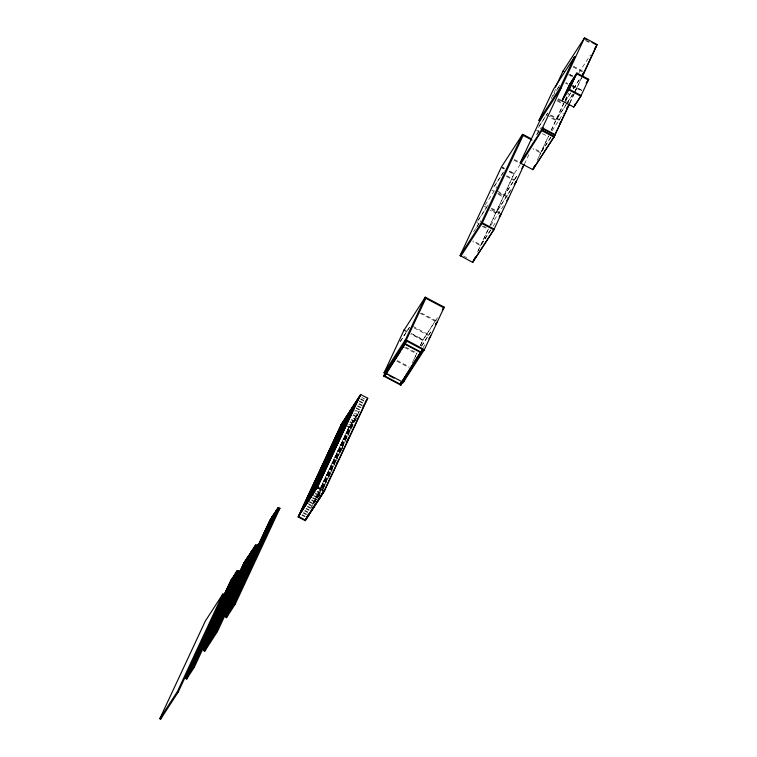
<?xml version="1.0" encoding="UTF-8"?>
<svg xmlns="http://www.w3.org/2000/svg" width="757" height="757" viewBox="0 0 757 757"><rect width="100%" height="100%" fill="white"/><g stroke="black" fill="none" stroke-linecap="round" stroke-linejoin="round"><path stroke-width="0.57" stroke-dasharray="3.79 2.84" d="M312.669 504.701L319.123 490.867M319.615 489.807L348.39 428.102L358.695 412.215M311.004 508.467L318.943 491.444M320.93 487.196L348.712 427.61M313.881 502.941L319.34 491.236M321.318 486.978L349.109 427.383L347.085 426.314M313.701 503.519L320.646 488.625M321.138 487.555L349.431 426.891L347.406 425.822M314.259 502.96L319.719 491.246M321.706 486.997L350.482 425.264L348.457 424.194M314.571 502.468L321.025 488.634M321.526 487.565L350.803 424.781L348.778 423.702M314.638 502.97L321.403 488.644M321.905 487.584L352.175 422.661L350.15 421.592M316.511 499.79L321.782 488.653M322.283 487.593L353.547 420.542L351.522 419.473M318.375 496.601L320.854 491.284M322.842 487.025L354.607 418.914L351.57 417.306M318.195 497.179L320.675 491.861M322.662 487.603L354.919 418.422L351.882 416.823M322.728 488.104L355.979 416.795L352.942 415.196M318.574 497.188L320.069 493.999M322.548 488.681L356.292 416.312L353.254 414.704M322.927 488.691L357.664 414.193L354.626 412.584M323.305 488.7L324.8 485.511M324.98 484.934L345.324 441.303M347.624 436.552L351.276 428.528M351.598 428.036L358.723 412.565L354.673 410.426M329.323 476.427L332.304 470.04M341.237 450.888L343.716 445.57M355.449 420.599L357.929 415.281M412.262 362.906L416.757 353.264M420.249 345.769L423.078 339.723L437.158 318.006M414.079 359.206L417.079 352.781M420.57 345.287L423.068 339.931L411.042 333.563M477.516 252.081L488.464 228.605M488.956 227.545L514.154 173.504L509.234 170.902M478.329 250.52L488.483 228.746L483.572 226.144M490.271 224.924L514.145 173.713L509.224 171.11M551.2 98.722L556.423 87.509M524.506 164.032L529.663 152.791M537.139 160.427L548.579 135.9M551.068 130.564L568.479 93.234M538.956 156.737L548.607 136.023M551.389 130.072L564.817 101.277M565.309 100.217L568.299 93.811M569.879 102.753L573.863 94.218M574.355 93.149L581.821 77.148M569.699 103.34L574.951 92.25M575.452 91.19L581.878 77.413M570.513 85.115L581.338 90.84L581.66 90.149L572.812 85.456M493.734 187.093L504.616 170.306M557.691 88.455L560.256 84.5M494.69 185.815L503.651 171.99M552.884 96.063L559.291 86.184M485.199 205.005L497.046 186.534M478.604 219.539L488.208 204.731M539.363 125.832L547.689 113.001M477.639 221.224L488.52 204.437M538.397 127.517L548.002 112.708M400.15 341.606L409.755 326.797M400.472 341.312L409.433 327.497M473.598 231.812L480.004 221.933M536.921 134.159L541.406 127.242M476.475 227.573L480.96 220.656M536.599 134.85L540.441 128.927M348.059 429.011L359.622 410.985M578.963 72.672L590.488 54.901M520.229 164.335L513.833 174.205L507.928 171.082M516.416 176.551L503.613 196.3L497.709 193.177M565.659 100.624L570.778 92.723M573.342 88.777L580.382 77.914M516.738 176.267L503.291 197L497.387 193.877M564.694 102.309L571.1 92.439M573.655 88.484L580.695 77.63M510.133 190.802L496.053 212.528L490.148 209.396M567.059 103.018L556.177 119.805L546.336 114.6M567.703 102.034L572.822 94.133M575.377 90.187L576.664 88.209M511.089 189.524L495.721 213.219L489.826 210.096M566.094 104.712L555.846 120.505L549.942 117.382M566.728 103.718L573.134 93.849M573.778 92.865L576.332 88.91L572.396 86.828M490.725 225.491L503.528 205.753M552.127 130.8L563.331 113.323M490.527 230.156L480.922 244.965L473.049 240.802M493.091 226.211L495.012 223.249M550.651 137.443L541.047 152.252L533.174 148.088M490.839 229.873L480.6 245.665L472.728 241.502M550.964 137.149L540.716 152.952L532.852 148.779M581.338 90.84L581.65 90.357L572.803 85.673M437.47 317.713L422.747 340.413L410.72 334.055M421.394 346.214L431.641 330.421M421.706 345.921L430.667 332.105M423.059 347.662L424.98 344.7M586.722 40.528L589.675 42.089M585.416 40.499L590.337 43.102M573.409 66.266L583.24 71.47M573.077 66.966L582.918 72.17M569.86 74.479L572.812 76.041M569.851 74.697L572.803 76.258M568.554 74.659L572.491 76.741M565.839 82.485L567.807 83.525M565.517 83.185L567.485 84.226M566.548 101.712L571.459 104.315M558.278 98.713L561.23 100.274M557.947 99.404L560.899 100.965M556.849 99.943L563.738 103.586M557.512 101.164L563.416 104.286M550.708 114.932L560.549 120.136M550.386 115.632L559.243 120.316M537.792 130.299L539.76 131.34M536.476 130.478L538.445 131.519M542.381 133.601L548.286 136.724M514.268 159.5L518.204 161.582M513.937 160.2L518.857 162.802M502.355 167.259L504.323 168.3M502.345 167.467L504.313 168.508M502.023 167.959L503.992 169M506.698 175.728L514.571 179.892M506.376 176.419L514.249 180.592M497.169 190.906L507.01 196.11M498.806 192.647L507.663 197.331M491.813 190.054L493.782 191.095M491.567 208.166L499.44 212.329M491.246 208.866L500.103 213.55M484.243 206.273L486.212 207.314M476.683 222.501L478.651 223.542M482.256 226.324L488.161 229.447M463.521 255.98L468.441 258.582M421.365 313.048L436.401 320.996M420.04 313.218L435.067 321.167M412.697 326.267L428.736 334.755M414.382 328.027L428.405 335.446M404.181 329.721L407.171 331.301M411.146 333.411L423.078 339.723M403.86 330.421L406.84 332.001M405.884 347.293L416.908 353.122M404.56 347.463L416.587 353.822M397.226 360.512L409.253 366.88M396.895 361.212L408.922 367.571M361.723 397.453L364.76 399.062M360.843 398.816L363.88 400.415M360.531 399.299L364.571 401.447M359.471 400.926L364.533 403.604M359.149 401.418L363.199 403.557M359.111 403.585L363.161 405.724M358.79 404.068L361.827 405.676M357.739 405.695L361.789 407.843M357.418 406.187L360.455 407.796M356.367 407.815L360.408 409.953M356.045 408.307L359.083 409.916M356.008 410.464L359.036 412.073M354.314 413.076L357.351 414.685M351.21 419.965L353.235 421.034M349.838 422.075L351.854 423.154M317.287 491.388L320.325 492.996M316.975 491.88L320.003 493.488M314.903 492.968L318.952 495.116M315.603 493.999L318.631 495.598M314.543 495.627L317.58 497.235M313.209 495.58L317.259 497.718M313.171 497.746L316.208 499.346M311.837 497.699L315.887 499.838M311.799 499.857L314.836 501.465M311.477 500.349L315.527 502.487M309.414 501.437L313.455 503.585M309.093 501.929L313.143 504.067M308.042 503.556L312.083 505.704M308.733 504.578L311.77 506.187M307.683 506.206L311.723 508.354M307.361 506.698L310.398 508.307M306.301 508.326L309.339 509.934M305.989 508.818L309.026 510.426M304.929 510.445L307.967 512.054M304.617 510.937L307.654 512.536M303.557 512.565L306.594 514.164M303.245 513.047L306.282 514.656M302.185 514.675L305.222 516.283M301.873 515.167L304.91 516.776"/><path stroke-width="1.14" d="M159.803 718.696L205.308 621.1L222.908 593.952L223.76 594.406L178.245 692.012L160.645 719.15L159.803 718.696L177.403 691.557L222.908 593.952M160.645 719.15L162.632 714.911M186.146 678.064L185.295 677.619L231.055 580.013M185.295 677.619L231.377 579.531L232.257 578.168L233.099 578.622M187.348 676.219L186.496 675.774L233.449 576.323M235.758 574.535L238.275 570.646L239.127 571.09L194.246 667.333L186.676 679.01L185.834 678.556L186.828 676.417M188.54 674.373L187.689 673.929L234.651 574.478M189.733 672.528L188.89 672.084L234.963 573.995L235.843 572.633L236.695 573.087M188.72 673.796L189.723 671.658M190.934 670.683L190.083 670.238L236.156 572.15L237.036 570.787L237.887 571.242M192.127 668.838L191.284 668.393L237.036 570.787M186.676 679.01L187.679 676.872M193.423 665.337L194.426 663.198M198.911 653.575L199.914 651.436M203.898 642.882L205.393 639.674M209.064 631.603L210.56 628.395M214.373 620.428L215.868 617.22M219.852 608.666L221.356 605.458M225.028 597.387L226.523 594.179M230.327 586.202L231.822 582.994M193.309 666.122L195.126 662.422M198.618 654.937L200.293 651.152M204.097 643.176L205.592 639.968M209.263 631.896L211.761 626.55M214.572 620.721L216.247 616.927M219.738 609.442L221.555 605.751M225.226 597.68L227.715 592.334M230.525 586.495L233.024 581.149M235.692 575.225L237.007 572.595L236.156 572.15M238.275 570.646L193.007 667.485L192.164 667.031M204.362 649.979L203.51 649.525L243.868 562.981L244.748 561.628L245.599 562.082M203.51 649.525L244.748 561.628M205.563 648.134L204.712 647.68L245.069 561.136L245.949 559.783L246.791 560.227M204.712 647.68L245.949 559.783M207.749 644.15L206.756 646.289L205.904 645.835L246.262 559.291L247.142 557.937L247.993 558.382M203.888 650.708L216.559 631.168L256.916 544.624L257.768 545.078L217.41 631.612L204.74 651.162L203.888 650.708L204.882 648.569M205.904 645.835L247.142 557.937M207.106 643.989L248.343 556.092L207.106 643.989L207.957 644.444M209.15 642.598L208.298 642.144L248.656 555.6L249.536 554.247L250.387 554.692M207.938 643.573L206.443 646.771L205.592 646.327M208.298 642.144L250.728 552.402M204.74 651.162L206.727 646.885M210.351 640.744L209.5 640.299L251.05 551.91L251.93 550.557L252.781 551.001M211.544 638.899L210.692 638.454L252.242 550.065L253.122 548.711L253.974 549.156M212.745 637.053L211.894 636.609L254.324 546.866M213.938 635.208L213.086 634.763L255.516 545.021L256.368 545.466L216.01 632.01L215.168 631.556L214.288 632.918L215.13 633.363M215.168 631.556L255.516 545.021M215.934 630.941L218.603 625.017M226.57 607.918L228.567 603.651M231.869 596.753L234.045 591.898M237.357 585L239.344 580.723M242.836 573.238L243.83 571.109M247.813 562.555L249.81 558.288M252.299 552.941L254.295 548.674L253.444 548.219M216.133 631.224L218.622 625.888M221.29 619.964L223.788 614.618M226.778 608.212L229.087 603.452M232.077 597.036L234.244 592.182M237.234 585.776L239.732 580.43M242.533 574.601L245.031 569.264M247.7 563.34L250.188 557.994M252.497 553.235L254.674 548.38M226.031 616.567L225.179 616.113L269.88 520.258L270.76 518.905L271.612 519.349M225.179 616.113L270.76 518.905M227.223 614.722L226.371 614.268L271.072 518.413L271.952 517.059L272.804 517.504M226.371 614.268L271.952 517.059M228.425 612.877L227.573 612.422L272.274 516.567L273.154 515.214L274.006 515.659M227.573 612.422L273.154 515.214M229.617 611.031L228.765 610.577L273.466 514.722L274.346 513.369L275.198 513.814M228.765 610.577L274.346 513.369M230.819 609.186L229.967 608.732L275.548 511.514M229.967 608.732L275.86 511.032L276.74 509.669L277.592 510.123M233.213 605.486L232.361 605.042L233.241 603.679L234.093 604.133L279.087 507.815L279.939 508.269L235.238 604.124L234.386 603.67L225.586 617.239L226.438 617.693L227.933 614.495M232.011 607.332L231.159 606.887L277.062 509.187L277.942 507.824L278.784 508.278M233.241 603.679L277.942 507.824M233.686 603.566L234.679 601.437M238.654 592.911L240.139 589.722M249.573 569.482L250.567 567.353M254.541 558.836L256.036 555.638M265.47 535.398L266.464 533.269M270.438 524.752L271.924 521.554M233.506 604.143L234.992 600.944M238.966 592.428L239.96 590.299M243.934 581.773L245.419 578.575M249.394 570.059L250.889 566.861M254.863 558.344L255.857 556.215M259.821 547.689L261.316 544.501M265.291 535.975L266.776 532.786M270.751 524.26L271.744 522.131M233.393 604.909L235.2 601.228M238.852 593.195L241.341 587.877M244.133 582.057L245.807 578.291M249.28 570.835L251.087 567.144M254.749 559.12L257.229 553.793M260.03 547.973L261.695 544.207M265.177 536.751L266.984 533.07M270.637 525.036L273.126 519.709M275.927 513.899L276.911 511.76M298.144 516.908L317.505 487.054L324.592 490.801L305.232 520.665L298.144 516.908L341.303 424.355L360.673 394.501L367.751 398.248L324.27 491.293L317.192 487.546L360.351 394.984M341.625 423.863L298.466 516.425L305.544 520.173L308.033 514.855M299.848 514.098L342.032 423.636M300.16 513.606L342.344 423.144M301.22 511.978L343.716 421.034M302.592 509.858L345.088 418.914M303.964 507.748L346.148 417.287M304.286 507.256L346.46 416.795M305.336 505.629L347.52 415.167M305.658 505.137L347.842 414.675M306.708 503.509L349.214 412.565M308.08 501.389L350.586 410.445M309.452 499.279L351.636 408.818M309.774 498.787L351.958 408.326M310.824 497.16L353.008 406.698M311.146 496.668L353.33 406.206M312.206 495.04L354.38 404.579M312.518 494.558L354.702 404.096M313.578 492.93L356.074 401.976M314.95 490.81L357.446 399.857M316.322 488.691L358.506 398.229M316.634 488.199L358.818 397.737M317.505 487.054L360.673 394.501M305.232 520.665L307.219 516.406M306.926 517.845L308.421 514.656M307.247 517.353L308.733 514.164M308.298 515.725L309.793 512.536M308.619 515.243L309.613 513.114M309.679 513.615L311.165 510.417M311.051 511.495L313.351 506.745M312.423 509.376L313.417 507.247M312.736 508.884L314.231 505.695M313.795 507.256L315.281 504.067M314.108 506.774L315.603 503.575M315.167 505.146L316.653 501.948M316.54 503.027L318.025 499.828M317.912 500.907L319.719 497.226M319.284 498.787L320.277 496.658M319.605 498.305L321.091 495.106M320.656 496.677L323.135 491.35M320.977 496.185L322.463 492.996M322.028 494.558L323.523 491.369M336.24 464.268L337.736 461.079M346.848 441.34L348.334 438.152M363.038 406.802L364.032 404.673M323.4 492.438L330.847 476.475M331.169 475.983L365.905 401.494M387.045 374.46L384.064 372.879L404.181 329.721M383.648 376.049L406.036 340.754L383.648 376.049L400.832 385.143L423.22 349.857L420.665 353.803M386.24 370.485L385.237 372.633L384.386 372.179M385.559 372.141L387.054 368.933M425.302 297.151L405.184 340.309L424.071 350.302L444.198 307.153L425.302 297.151L403.86 330.421M406.878 341.208L384.499 376.494M524.185 164.524L493.838 229.806L472.718 262.376L460.095 255.601L501.446 166.928L522.567 134.358L523.418 134.803M400.832 385.143L402.099 382.427M461.24 255.431L460.909 256.131L482.36 222.861L494.16 229.106L473.04 261.676M404.276 380.033L402.951 382.872L424.393 349.602L405.506 339.609L384.064 372.879M403.595 381.689L405.09 378.472M422.368 349.403L399.98 384.688L420.447 352.365M460.095 255.601L481.215 223.031L522.567 134.358M472.718 262.376L474.535 258.478M473.362 261.193L475.349 256.926M538.984 120.363L560.104 87.793L560.956 88.247L539.836 120.817L538.984 120.363L553.462 89.317L574.582 56.747L575.434 57.201M569.519 103.917L553.963 137.093L532.843 169.663L520.182 162.963L542.618 114.856M555.581 87.064L563.057 71.026L584.546 37.85L597.197 44.549L582.37 76.353M560.104 87.793L574.582 56.747M520.182 162.963L541.302 130.393L584.546 37.85M543.479 128.009L521.034 163.408M561.968 100.813L569.86 83.895L576.9 73.041L588.7 79.286L580.808 96.205L573.768 107.068L561.968 100.813L569.33 89.26L581.139 95.505L573.768 107.068M562.612 99.631L569.851 84.112L571.819 85.153M569.018 89.752L576.257 74.224M576.9 73.041L569.009 89.96L580.808 96.205M532.843 169.663L534.66 165.764M533.477 168.47L534.48 166.341M553.973 136.875L568.886 104.882M582.313 76.088L596.242 46.224M574.412 105.876L575.377 103.804M221.252 598.285L223.76 594.406M237.234 574.014L239.127 571.09M277.422 512.139L279.939 508.269M253.112 550.49L254.38 548.532M522.832 135.872L523.144 135.389L532.001 140.073M254.598 549.961L257.768 545.078M341.303 424.563L360.029 395.684M340.972 425.264L359.698 396.384M425.51 298.788L425.831 298.305L406.045 340.546M569.529 84.595L576.569 73.741L588.378 79.987L586.457 82.948M185.834 678.556L193.395 666.889L194.246 667.333M366.189 400.661L367.751 398.248M365.234 402.327L367.107 399.431M594.642 48.694L596.554 45.732M597.197 44.549L596.885 45.032L591.965 42.43M226.438 617.693L235.238 604.124M385.758 373.778L400.481 351.078M401.759 349.1L404.967 344.17M522.822 166.682L524.099 164.704M582.303 74.952L584.224 71.991M521.857 168.366L523.134 166.398M582.616 74.669L583.902 72.691M298.788 515.725L317.514 486.846M515.262 182.901L516.539 180.932M514.296 184.594L516.217 181.633M506.726 200.813L508.647 197.851M566.539 108.383L569.094 104.438M500.131 215.348L501.408 213.37M559.612 123.618L560.89 121.64M499.166 217.032L501.087 214.07M586.145 83.232L588.7 79.286M305.875 519.472L324.602 490.593M533.165 168.962L554.285 136.392L542.476 130.138M442.277 310.115L444.198 307.153M442.59 309.821L443.867 307.844L424.98 297.851M435.483 324.498L436.761 322.52M435.795 324.204L437.073 322.227M428.822 338.776L430.742 335.815M404.02 379.465L411.06 368.602M412.338 366.634L419.378 355.771M584.224 38.342L587.148 39.884M563.057 71.026L563.908 71.48M541.302 130.393L553.963 137.093M531.338 138.853L523.475 134.689L482.029 223.561L493.838 229.806M481.215 223.031L482.067 223.485M404.768 343.479L421.952 352.573M405.298 344.416L420.788 352.611M389.032 375.51L394.019 378.15M275.86 511.032L276.712 511.477M274.668 512.877L275.51 513.322M273.466 514.722L274.318 515.176M272.274 516.567L273.126 517.022M254.636 546.374L255.488 546.819M251.05 551.91L251.901 552.364M248.656 555.6L249.507 556.054M247.463 557.445L248.305 557.9M246.262 559.291L247.113 559.745M245.069 561.136L245.911 561.59M233.771 575.84L234.613 576.285M232.569 577.686L233.421 578.13M231.377 579.531L232.219 579.976M232.039 605.534L232.891 605.979M230.847 607.379L231.699 607.824M229.645 609.224L230.497 609.669M228.453 611.069L229.305 611.514M227.251 612.915L228.103 613.359M226.059 614.76L226.911 615.204M216.559 631.168L217.41 631.612M213.966 633.401L214.818 633.855M212.774 635.246L213.625 635.7M211.572 637.091L212.424 637.545M210.38 638.946L211.231 639.391M209.178 640.791L210.03 641.236M207.986 642.636L208.837 643.081M206.784 644.481L207.636 644.926M204.39 648.172L205.242 648.617M190.963 668.876L191.814 669.33M189.77 670.721L190.613 671.175M188.569 672.566L189.42 673.02M187.376 674.411L188.228 674.866M186.175 676.266L187.026 676.711M177.403 691.557L178.245 692.012M386.079 373.286L384.811 376.002L400.302 384.206L401.57 381.49L386.079 373.286M542.523 127.961L542.211 128.453L554.862 135.143L555.184 134.661L542.523 127.961"/></g></svg>
